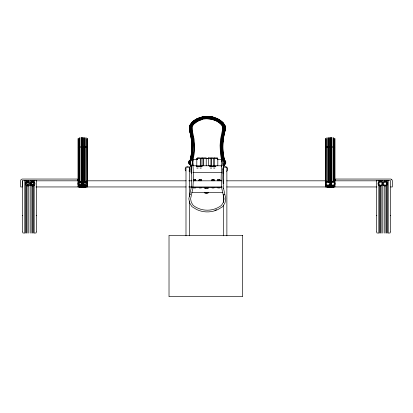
<?xml version="1.0" encoding="UTF-8"?>
<svg xmlns="http://www.w3.org/2000/svg" width="413" height="413" viewBox="0 0 413 413"><rect width="100%" height="100%" fill="white"/><g stroke="black" fill="none" stroke-linecap="round" stroke-linejoin="round"><path stroke-width="0.62" d="M201.58 117.277L196.428 119.326L191.72 122.697L189.779 125.846L189.706 130.508A58.971 58.971 0 0 1 191.678 153.357M223.655 160.229L222.333 153.368L222.003 145.428L222.468 139.331L224.311 130.498L224.254 125.872C217.429 113.771 196.681 113.771 189.856 125.872L189.794 130.498L191.637 139.331L192.107 145.428L191.771 153.368L190.532 160.239M222.968 159.676A59.632 59.632 0 0 1 222.08 139.269L223.918 130.451L223.861 126.001C217.124 114.282 196.98 114.282 190.248 126.001L190.192 130.451L192.03 139.269A59.632 59.632 0 0 1 191.002 160.296M222.354 160.998L221.012 153.528L220.666 145.402L221.151 139.124L222.979 130.353L222.927 126.301C216.402 115.495 197.703 115.495 191.178 126.301L191.126 130.353L192.954 139.124L193.439 145.402L193.098 153.528L191.973 159.754M214.93 120.271C207.166 117.029 196.34 119.058 191.756 126.481C191.942 135.531 195.364 144.4 193.676 153.6M197.466 159.645L192.964 159.645L192.463 161.529L193.165 168.05L193.48 177.957L192.861 188.251L190.584 198.792L191.302 202.329L193.186 205.411A23.252 23.252 0 0 0 221.445 205.411L223.33 202.329L224.047 198.792L221.771 188.251L221.151 177.957L221.466 168.05L222.168 163.481L221.667 159.645L223.319 159.201L223.882 161.307L223.882 163.708L223.17 168.158L222.86 177.905L223.469 188.018L225.792 198.782L224.946 202.964L222.684 206.655L217.847 209.587A24.971 24.971 0 0 1 196.784 209.587L191.947 206.655L189.686 202.964L188.839 198.782L191.162 188.018L191.771 177.905L191.462 168.158L190.749 163.708M190.078 160.827L191.431 153.326A58.78 58.78 0 0 0 189.453 130.534L189.515 125.764C193.852 117.648 204.6 115.062 213.093 117.096M190.264 160.208L191.503 153.331A58.837 58.837 0 0 0 189.531 130.523L189.779 125.846M190.455 160.229L191.694 153.357M191.26 160.311L192.499 153.455L192.835 145.412L192.36 139.217L190.527 130.415L190.579 126.104C197.238 114.716 216.866 114.716 223.526 126.104L223.583 130.415L221.75 139.217L221.27 145.412L221.611 153.455L222.731 159.686M192.221 161.674L193.62 153.528M192.742 161.674L194.198 153.6L194.544 145.391L194.053 139.031L192.231 130.291L192.282 126.481L193.692 124.199L197.873 121.2L202.582 119.342M222.468 138.68L224.176 130.482L224.114 125.919L222.23 122.862L218.1 119.899M223.655 134.23L224.311 131.081M222.86 139.31L224.698 130.482L224.641 125.919L222.581 122.501M223.247 165.876L223.526 164.802M223.325 165.897L223.603 164.818M224.14 163.775L223.578 165.969L223.288 165.887M223.639 165.835L223.913 164.772M223.774 165.876L224.187 164.266M223.851 165.897L224.125 164.818M224.032 165.949L224.45 164.312M224.522 164.322L224.104 165.969L223.066 165.675M190.749 161.307L191.312 159.201L192.964 159.645L192.964 165.778L221.91 165.778L221.91 159.645L217.408 159.645M77.505 180.817L77.505 179.046L22.188 179.046L21.099 179.495L20.65 180.584L20.65 186.95L22.421 186.95L22.421 180.817M197.951 157.874L197.259 158.096L196.805 158.809L196.805 165.778M189.169 170.915L189.541 170.43A2.339 2.339 0 0 0 189.169 167.611M391.73 179.665L392.35 180.584L392.35 186.95L390.579 186.95M81.666 137.493L81.666 187.141L83.767 187.141L83.767 137.493M329.233 184.947L329.233 187.141L331.334 187.141L331.334 137.493M79.652 185.452L79.652 187.068L79.977 187.012L78.083 186.846L78.315 186.681M327.22 185.452L327.22 187.068L327.545 187.012L325.65 186.846L325.883 139.269M191.58 122.558C200.764 113.751 218.518 114.194 225.116 125.764L225.178 130.534A58.78 58.78 0 0 0 223.201 153.326L224.553 160.827M195.194 122.382L193.269 123.761L191.704 126.301L191.653 130.353L193.48 139.124L193.965 145.402M196.16 121.69L197.605 120.658M85.78 185.452L85.78 187.068L85.455 187.012L87.349 186.846L87.349 138.629M333.348 185.452L333.348 187.068L333.023 187.012L334.917 186.846L334.917 138.629M205.597 188.349L206.433 188.034L207.269 188.349M207.269 192.396L206.433 192.711L205.597 192.396M197.259 158.494L217.357 158.494M22.483 215.55L22.782 215.4M376.517 215.55L376.816 215.4M196.831 119.078L201.467 117.251M201.069 117.736L196.526 119.527L191.875 122.862L189.99 125.919L189.934 130.482L191.771 139.31M223.861 126.001L224.254 125.872M222.416 153.357A58.976 58.976 0 0 1 224.388 130.503C225.87 125.284 222.168 121.474 217.77 119.151M224.383 126.001L224.775 125.872L222.855 122.759L217.801 119.078L212.587 117.018M224.925 130.508C226.386 125.284 222.695 121.474 218.291 119.151M191.565 165.675L190.527 165.969L190.109 164.322M191.054 165.969L191.513 165.835M192.67 165.51L193.227 165.35M223.923 194.373L224.6 194.229M79.652 187.068L81.666 187.058M327.22 187.068L329.233 187.058M202.065 117.096L207.579 116.399M201.585 117.292L207.052 116.6L212.519 117.292M201.637 117.514L204.043 117.209M205.246 117.06L208.859 117.06M78.238 147.173L79.977 147.09M325.805 147.173L327.545 147.09M85.326 186.882L80.107 186.882M332.893 186.882L327.674 186.882M85.455 147.09L87.195 147.173M333.023 147.09L334.762 147.173M79.652 147.023L81.015 146.961M327.22 147.023L328.583 146.961M83.767 187.058L85.78 187.068M331.334 187.058L333.348 187.068M81.666 146.935L82.641 146.935M82.796 146.935L83.767 146.935M329.233 146.935L330.204 146.935M330.359 146.935L331.334 146.935M81.407 147.033L81.666 147.033M83.767 147.033L84.025 147.033M328.975 147.033L329.233 147.033M331.334 147.033L331.593 147.033M197.935 157.874L200.295 157.874L200.279 165.778M202.948 158.324L202.948 157.874L201.064 157.874L201.064 165.778M208.405 157.874L210.914 157.874L210.904 165.778M211.683 157.874L213.573 157.874L213.557 165.778M214.337 157.874L217.248 158.003M200.279 158.664L201.064 158.664M202.938 158.664L203.717 158.664M206.216 158.664L208.405 158.664M210.904 158.664L211.683 158.664M213.557 158.664L214.337 158.664M196.17 159.289L197.264 159.289M196.17 159.557L197.264 159.557M190.496 160.75L189.185 160.75L189.185 164.173L190.496 164.173M224.636 160.75L225.446 160.75L225.446 161.607M224.187 160.982L225.513 160.982L225.513 163.946L224.187 163.946M189.696 161.607L190.496 161.607M224.347 162.464L225.513 162.464M189.696 163.321L190.496 163.321M224.636 164.173L225.446 164.173L225.446 163.321M198.622 166.795L196.34 166.795L196.34 165.768M199.531 166.795L201.812 166.795M212.194 166.795L209.912 166.795L209.912 165.768M213.103 166.795L215.385 166.795M196.872 168.122L198.095 168.122M200.062 168.122L201.281 168.122M210.439 168.122L211.662 168.122M213.629 168.122L214.853 168.122M192.881 172.329L221.642 172.329M193.129 180.46L195.896 180.46M198.896 180.46L201.663 180.46M211.657 180.46L214.424 180.46M217.424 180.46L220.191 180.46M24.795 180.486L25.317 180.486M26.566 180.486L27.088 180.486M28.755 180.486L30.211 180.486M31.878 180.486L32.4 180.486M33.649 180.486L34.171 180.486M378.829 180.486L379.351 180.486M380.6 180.486L381.122 180.486M382.789 180.486L384.245 180.486M385.912 180.486L386.434 180.486M387.683 180.486L388.205 180.486M193.176 180.729L195.896 180.729M198.896 180.729L201.663 180.729M211.657 180.729L214.424 180.729M217.424 180.729L220.191 180.729M35.957 180.817L78.506 180.817M86.885 180.817L186.165 180.817M188.741 180.817L191.962 180.817M193.253 180.817L221.621 180.817M226.778 180.817L326.053 180.817M334.432 180.817L377.038 180.817M35.957 186.95L186.165 186.95M188.741 186.95L222.266 186.95M226.778 186.95L376.981 186.95M221.874 187.481L191.095 187.481L191.095 186.939M193.46 187.972L195.54 187.972M199.226 187.972L201.307 187.972M211.988 187.972L214.068 187.972M217.754 187.972L219.731 187.972M191.864 192.566L222.901 192.566M331.985 146.961L333.348 147.023M84.417 146.961L85.78 147.023M209.401 116.833L211.224 117.049M210.062 117.209L212.473 117.514L217.579 119.527M207.052 118.712C212.798 119.068 219.417 121.169 222.349 126.481L222.4 130.291L220.578 139.031L220.088 145.391L220.434 153.6L221.889 161.674M190.032 194.229L190.708 194.373M221.404 165.35L221.962 165.51M189.856 125.872L190.248 126.001M191.214 126.311L191.756 126.481M212.566 117.096L218.203 119.326L222.912 122.697L224.858 125.846M213.025 117.375L218.167 119.398M212.525 117.277L217.682 119.326L222.39 122.697L224.331 125.846M216.107 120.735L217.284 121.2M391.901 179.495L390.812 179.046L335.495 179.046L335.495 180.817M390.218 215.4L390.517 215.55M36.184 215.4L36.483 215.55M217.073 157.931L217.45 158.2M218.105 119.527L219.138 120.271M220.17 121.009L222.757 122.862M217.806 121.577L219.897 123.074M87.349 186.846L87.117 139.269M223.67 170.915L223.299 170.43A2.339 2.339 0 0 1 223.67 167.611M185.865 170.915L185.494 170.43A2.339 2.339 0 0 1 185.865 167.611M217.434 158.2L217.827 158.809M223.247 123.219L224.868 125.846M192.742 163.46L192.985 164.405M192.221 163.46L192.458 164.405M190.971 164.72L191.24 165.768M190.718 164.772L190.992 165.835M190.445 164.266L190.858 165.876M190.507 164.818L190.78 165.897M190.181 164.312L190.599 165.949M224.367 160.208L223.128 153.331A58.837 58.837 0 0 1 225.1 130.523L225.044 125.789M222.948 153.357L223.402 155.856M223.624 157.105L223.851 158.355M224.775 125.872L224.837 130.498L222.994 139.331L222.524 145.428L222.86 153.368L224.213 160.864M224.14 161.452L222.674 153.326A58.78 58.78 0 0 1 224.651 130.534L224.595 125.764M223.841 160.208L222.602 153.331A58.837 58.837 0 0 1 224.579 130.523L224.517 125.789M222.762 155.231L222.989 156.481M223.216 157.73L223.438 158.979M390.517 231.368L390.517 180.61L388.205 180.378L388.205 233.087L390.135 232.963L390.517 231.61M387.683 233.087L387.683 180.378L386.434 180.378L386.434 184.885M386.434 185.37L386.434 233.087M385.912 181.508L385.912 180.378L384.245 180.378L384.245 182.025M385.912 185.473L385.912 233.087M384.245 185.473L384.245 233.087M382.789 233.087L382.789 180.378L381.122 180.378L381.122 181.508M381.122 185.473L381.122 233.087M380.6 181.508L380.6 180.378L379.351 180.378L379.351 181.508M380.6 185.473L380.6 233.087M379.351 185.473L379.351 233.087M376.527 186.547L376.517 180.61L378.829 180.378L378.829 233.087L376.904 232.963L376.517 231.61M376.517 187.079L376.527 231.368M334.762 138.278L334.762 186.939M333.766 137.854L333.766 182.035M333.766 185.437L333.766 187.048M333.348 137.772L333.348 181.4M331.985 137.57L331.985 182.634M331.985 184.936L331.985 187.12M331.593 137.813L331.593 182.03M331.593 185.442L331.593 187.058M330.359 137.493L330.359 187.141M330.204 137.493L330.204 187.141M329.233 137.493L329.233 182.623M328.975 137.813L328.975 181.405M328.975 185.442L328.975 187.058M328.583 137.57L328.583 182.634M328.583 184.936L328.583 187.12M327.22 137.772L327.22 182.025M326.802 137.854L326.802 182.035M326.802 185.437L326.802 187.048M325.805 138.278L325.805 186.939M325.65 138.629L325.65 186.846M226.876 235.838L226.876 167.002L223.536 167.002L223.536 183.728M225.772 161.55L225.772 163.378M224.636 160.074L224.636 161.266M224.636 163.662L224.636 164.854M224.393 160.074L224.393 161.266M224.393 163.662L224.393 164.854M224.29 160.074L224.29 164.854M224.135 160.074L224.125 161.266M224.125 163.662L224.125 164.854M224.047 160.074L224.047 164.854M223.882 160.074L223.882 160.394M223.882 164.534L223.882 164.854M223.536 188.178L223.536 188.818M223.536 194.668L223.536 202.385M223.536 205.602L223.536 235.838M221.771 186.939L221.771 187.481M221.642 166.305L221.642 166.707M219.99 180.46L219.99 179.676L217.605 179.676L217.605 180.46M219.886 179.676L219.886 180.46M219.313 179.676L219.313 180.46M218.172 179.676L218.172 180.46M217.811 158.809L217.811 165.778M217.708 179.676L217.708 180.46M215.932 165.768L215.932 166.305L209.799 166.305L209.799 165.768M214.352 157.874L214.337 165.778M214.223 180.46L214.223 179.676L211.838 179.676L211.838 180.46M214.12 179.676L214.12 180.46M213.547 179.676L213.547 180.46M212.406 179.676L212.406 180.46M211.936 179.676L211.936 180.46M211.693 157.874L211.683 165.778M208.415 157.874L208.405 165.778M206.216 165.778L206.232 157.874L203.717 157.874L203.717 165.778M202.938 157.874L202.938 165.778M202.365 165.768L202.365 166.305L196.232 166.305L196.232 165.768M201.461 180.46L201.461 179.676L199.076 179.676L199.076 180.46M201.358 179.676L201.358 180.46M200.785 179.676L200.785 180.46M199.644 179.676L199.644 180.46M199.18 179.676L199.18 180.46M196.495 158.504L196.495 159.289M195.695 180.46L195.695 179.676L193.31 179.676L193.31 180.46M195.592 179.676L195.592 180.46M195.019 179.676L195.019 180.46M193.878 179.676L193.878 180.46M191.198 186.939L191.198 187.481M190.966 166.305L190.966 172.329M190.739 160.074L190.739 164.854M190.584 160.074L190.584 160.394M190.584 164.534L190.584 164.854M190.507 160.074L190.496 164.854M190.341 160.074L190.341 160.394M190.341 164.534L190.341 164.854M190.238 160.074L190.238 160.771M190.238 164.152L190.238 164.854M189.995 160.074L189.995 160.771M189.995 164.152L189.995 164.854M189.696 160.75L189.696 164.173M189.268 160.982L189.268 163.946M189.33 196.593L189.33 167.002L185.989 167.002L185.989 235.838M189.33 201.1L189.33 235.838M189.211 166.862L189.211 168.034M189.211 170.368L189.211 171.54M189.118 160.982L189.118 163.946M189.004 161.55L189.004 163.378M188.86 161.55L188.86 163.378M87.195 138.278L87.195 186.939M86.198 137.854L86.198 182.035M86.198 185.437L86.198 187.048M85.78 137.772L85.78 182.025M84.417 137.57L84.417 182.634M84.417 184.936L84.417 187.12M84.025 137.813L84.025 181.405M84.025 185.442L84.025 187.058M82.796 137.493L82.796 187.141M82.719 147.018L82.719 184.91M82.641 137.493L82.641 187.141M81.407 137.813L81.407 182.03M81.407 185.442L81.407 187.058M81.015 137.57L81.015 182.634M81.015 184.936L81.015 187.12M79.652 137.772L79.652 181.4M79.234 137.854L79.234 182.035M79.234 185.437L79.234 187.048M78.238 138.278L78.238 186.939M78.083 138.629L78.083 186.846M36.473 186.547L36.483 180.61L34.171 180.378L34.171 182.479M36.483 187.079L36.473 231.368M36.483 231.61L36.096 232.963L34.171 233.087L34.171 184.885M33.649 181.508L33.649 180.378L32.4 180.378L32.4 181.508M33.649 185.473L33.649 233.087M32.4 185.473L32.4 233.087M31.878 181.508L31.878 180.378L30.211 180.378L30.211 182.536M31.878 185.473L31.878 233.087M30.211 184.828L30.211 233.087M28.755 182.025L28.755 180.378L27.088 180.378L27.088 181.508M28.755 185.473L28.755 233.087M27.088 185.473L27.088 233.087M26.566 182.479L26.566 180.378L25.317 180.378L25.317 233.087M26.566 185.37L26.566 233.087M22.483 231.368L22.483 180.61L24.795 180.378L24.795 233.087L22.865 232.963L22.483 231.61M208.56 192.618A3.01 3.01 0 0 1 204.306 192.618M204.306 188.359A3.01 3.01 0 0 1 208.56 188.359M208.167 192.226A2.452 2.452 0 0 1 204.698 192.226M205.204 188.364A2.452 2.452 0 0 1 207.662 188.364M222.927 173.295A155.624 155.624 0 0 1 223.356 165.659M216.582 209.67A24.543 24.543 0 0 1 214.905 210.284M191.276 165.659A155.624 155.624 0 0 1 191.704 173.295M191.833 154.013A59.426 59.426 0 0 1 190.739 160.265M192.035 141.747A59.426 59.426 0 0 1 192.03 152.165M223.366 160.265A59.426 59.426 0 0 1 221.869 148.489M221.941 143.585A59.426 59.426 0 0 1 222.256 139.919M222.906 153.362A59.007 59.007 0 0 1 224.879 130.493M223.629 160.296A59.632 59.632 0 0 1 223.113 157.807M222.896 156.558A59.632 59.632 0 0 1 222.705 155.298M222.468 153.414A59.632 59.632 0 0 1 222.292 151.576M222.111 146.646A59.632 59.632 0 0 1 222.173 144.189M222.339 141.721A59.632 59.632 0 0 1 222.602 139.269M223.892 160.265A59.426 59.426 0 0 1 222.798 154.013M222.659 152.774A59.426 59.426 0 0 1 222.597 141.747M186.913 167.002A2.339 2.339 0 0 1 188.121 167.002M226.494 167.239A2.339 2.339 0 0 1 227.351 170.43L226.98 170.915A2.339 2.339 0 0 1 226.494 171.287M224.718 167.002A2.339 2.339 0 0 1 225.932 167.002M27.067 182.154L26.21 183.635L27.067 185.117L28.781 185.117L29.638 183.635L28.781 182.154L27.067 182.154M31.749 182.154L30.892 183.635L31.749 185.117L33.463 185.117L34.32 183.635L33.463 182.154L31.749 182.154M79.399 182.154L78.542 183.635L79.399 185.117L81.108 185.117L81.965 183.635L81.108 182.154L79.399 182.154M84.082 182.154L83.225 183.635L84.082 185.117L85.79 185.117L86.647 183.635L85.79 182.154L84.082 182.154M328.067 181.926L326.58 182.778L326.58 184.492L328.067 185.349L329.548 184.492L329.548 182.778L328.067 181.926M332.749 181.926L331.262 182.778L331.262 184.492L332.749 185.349L334.231 184.492L334.231 182.778L332.749 181.926M380.394 181.926L378.912 182.778L378.912 184.492L380.394 185.349L381.875 184.492L381.875 182.778L380.394 181.926M385.076 181.926L383.594 182.778L383.594 184.492L385.076 185.349L386.558 184.492L386.558 182.778L385.076 181.926M242.643 235.327L169.02 235.327L169.02 296.679L242.643 296.679L242.643 235.327M78.563 185.329A2.39 2.39 0 0 0 82.564 184.255A2.39 2.39 0 0 0 79.637 181.328A2.39 2.39 0 0 0 78.563 185.329M79.673 184.348A0.919 0.919 0 0 0 81.16 183.785A0.919 0.919 0 0 0 79.926 182.773A0.919 0.919 0 0 0 79.673 184.348M84.355 184.348A0.919 0.919 0 0 0 85.842 183.785A0.919 0.919 0 0 0 84.608 182.773A0.919 0.919 0 0 0 84.355 184.348M83.245 185.329A2.39 2.39 0 0 0 87.246 184.255A2.39 2.39 0 0 0 84.319 181.328A2.39 2.39 0 0 0 83.245 185.329M26.231 185.329A2.39 2.39 0 0 0 30.232 184.255A2.39 2.39 0 0 0 27.304 181.328A2.39 2.39 0 0 0 26.231 185.329M27.341 184.348A0.919 0.919 0 0 0 28.833 183.785A0.919 0.919 0 0 0 27.599 182.773A0.919 0.919 0 0 0 27.341 184.348M32.023 184.348A0.919 0.919 0 0 0 33.515 183.785A0.919 0.919 0 0 0 32.281 182.773A0.919 0.919 0 0 0 32.023 184.348M30.913 185.329A2.39 2.39 0 0 0 34.914 184.255A2.39 2.39 0 0 0 31.987 181.328A2.39 2.39 0 0 0 30.913 185.329M331.551 185.705A2.39 2.39 0 0 0 335.139 183.635A2.39 2.39 0 0 0 331.551 181.565A2.39 2.39 0 0 0 331.551 185.705M326.869 185.705A2.39 2.39 0 0 0 330.457 183.635A2.39 2.39 0 0 0 326.869 181.565A2.39 2.39 0 0 0 326.869 185.705M383.878 185.705A2.39 2.39 0 0 0 387.466 183.635A2.39 2.39 0 0 0 383.878 181.565A2.39 2.39 0 0 0 383.878 185.705M379.196 185.705A2.39 2.39 0 0 0 382.784 183.635A2.39 2.39 0 0 0 379.196 181.565A2.39 2.39 0 0 0 379.196 185.705"/></g></svg>
